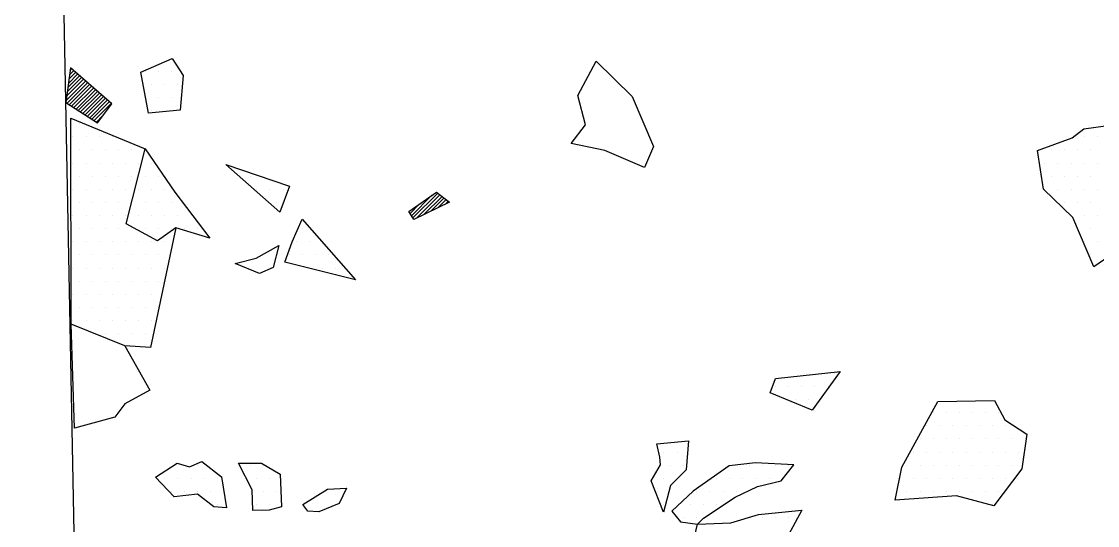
# Model space of a CAD drawing. Header units: metres. Extents: x -9.02 to -4.95, y -14.64 to -9.41.
# Drawn here: x -9.024 to -8, y -12.37 to -11.89 of the extents above; entities that cross this region are included whole.
import ezdxf

# ---------------------------------------------------------------- set-up
doc = ezdxf.new("R2010")
doc.units = ezdxf.units.M
doc.header["$LTSCALE"] = 25
doc.header["$MEASUREMENT"] = 0
doc.linetypes.add('STRICHPUNKTX2', pattern=[2, 1, -0.5, 0, -0.5])
doc.layers.get('0').update_dxf_attribs({"linetype": 'CONTINUOUS'})
for name, color, linetype in [('GRABUNGSGRENZE', 3, 'STRICHPUNKTX2'), ('KNOCHEN', 2, 'CONTINUOUS'), ('KNOCHENSCHRAFF', 2, 'CONTINUOUS'), ('STEINE', 4, 'CONTINUOUS'), ('STEINESCHRAFF', 4, 'CONTINUOUS')]:
    doc.layers.add(name, color=color, linetype=linetype)

# ---------------------------------------------------------------- blocks, each defined once
blk = doc.blocks.new('*X2')
at = {"color": 0}
for p, q in [((-897.88, -1194.51), (-897.25, -1193.88)), ((-897.83, -1194.1), (-897.43, -1193.71)), ((-897.77, -1193.7), (-897.62, -1193.55)), ((-898.14, -1196.54), (-896.3, -1194.7)), ((-898.09, -1196.14), (-896.49, -1194.53)), ((-898.07, -1196.82), (-896.11, -1194.86)), ((-898.04, -1195.73), (-896.68, -1194.37)), ((-897.98, -1195.32), (-896.87, -1194.21)), ((-897.93, -1194.92), (-897.06, -1194.04)), ((-897.85, -1196.96), (-895.92, -1195.03)), ((-897.63, -1197.09), (-895.73, -1195.19)), ((-897.42, -1197.23), (-895.54, -1195.36)), ((-897.2, -1197.37), (-895.35, -1195.52)), ((-896.98, -1197.5), (-895.16, -1195.69)), ((-896.77, -1197.64), (-894.98, -1195.85)), ((-896.55, -1197.78), (-894.79, -1196.01)), ((-896.33, -1197.92), (-894.6, -1196.18)), ((-896.12, -1198.05), (-894.41, -1196.34)), ((-895.9, -1198.19), (-894.22, -1196.51)), ((-895.69, -1198.33), (-894.03, -1196.67)), ((-895.47, -1198.46), (-893.84, -1196.84)), ((-895.25, -1198.6), (-894.68, -1198.02)), ((-865.27, -1207.51), (-863.33, -1205.57)), ((-865.14, -1207.73), (-862.76, -1205.36)), ((-864.8, -1207.75), (-862.57, -1205.51)), ((-864.11, -1207.41), (-862.37, -1205.67)), ((-863.42, -1207.07), (-862.17, -1205.82)), ((-862.73, -1206.74), (-861.97, -1205.98)), ((-862.04, -1206.4), (-861.77, -1206.13)), ((-865.41, -1207.29), (-864.53, -1206.42))]:
    blk.add_line(p, q, dxfattribs=at)
blk = doc.blocks.new('*X8')
at = {"color": 0}
for p, q in [((-890.625, -1193.75), (-890.625, -1193.75)), ((-889.375, -1193.75), (-889.375, -1193.75)), ((-888.125, -1193.75), (-888.125, -1193.75)), ((-890, -1195), (-890, -1195)), ((-888.75, -1195), (-888.75, -1195)), ((-887.5, -1195), (-887.5, -1195)), ((-889.375, -1196.25), (-889.375, -1196.25)), ((-888.125, -1196.25), (-888.125, -1196.25)), ((-890, -1197.5), (-890, -1197.5)), ((-888.75, -1197.5), (-888.75, -1197.5)), ((-896.875, -1198.75), (-896.875, -1198.75)), ((-897.5, -1200), (-897.5, -1200)), ((-896.25, -1200), (-896.25, -1200)), ((-895, -1200), (-895, -1200)), ((-893.75, -1200), (-893.75, -1200)), ((-801.25, -1200), (-801.25, -1200)), ((-800, -1200), (-800, -1200)), ((-896.875, -1201.25), (-896.875, -1201.25)), ((-895.625, -1201.25), (-895.625, -1201.25)), ((-894.375, -1201.25), (-894.375, -1201.25)), ((-893.125, -1201.25), (-893.125, -1201.25)), ((-891.875, -1201.25), (-891.875, -1201.25)), ((-890.625, -1201.25), (-890.625, -1201.25)), ((-804.375, -1201.25), (-804.375, -1201.25)), ((-803.125, -1201.25), (-803.125, -1201.25)), ((-801.875, -1201.25), (-801.875, -1201.25)), ((-800.625, -1201.25), (-800.625, -1201.25)), ((-897.5, -1202.5), (-897.5, -1202.5)), ((-896.25, -1202.5), (-896.25, -1202.5)), ((-895, -1202.5), (-895, -1202.5)), ((-893.75, -1202.5), (-893.75, -1202.5)), ((-892.5, -1202.5), (-892.5, -1202.5)), ((-891.25, -1202.5), (-891.25, -1202.5)), ((-890, -1202.5), (-890, -1202.5)), ((-805, -1202.5), (-805, -1202.5)), ((-803.75, -1202.5), (-803.75, -1202.5)), ((-802.5, -1202.5), (-802.5, -1202.5)), ((-801.25, -1202.5), (-801.25, -1202.5)), ((-800, -1202.5), (-800, -1202.5)), ((-896.875, -1203.75), (-896.875, -1203.75)), ((-895.625, -1203.75), (-895.625, -1203.75)), ((-894.375, -1203.75), (-894.375, -1203.75)), ((-893.125, -1203.75), (-893.125, -1203.75)), ((-891.875, -1203.75), (-891.875, -1203.75)), ((-890.625, -1203.75), (-890.625, -1203.75)), ((-889.375, -1203.75), (-889.375, -1203.75)), ((-880.625, -1203.75), (-880.625, -1203.75)), ((-804.375, -1203.75), (-804.375, -1203.75)), ((-803.125, -1203.75), (-803.125, -1203.75)), ((-801.875, -1203.75), (-801.875, -1203.75)), ((-800.625, -1203.75), (-800.625, -1203.75)), ((-897.5, -1205), (-897.5, -1205)), ((-896.25, -1205), (-896.25, -1205)), ((-895, -1205), (-895, -1205)), ((-893.75, -1205), (-893.75, -1205)), ((-892.5, -1205), (-892.5, -1205)), ((-891.25, -1205), (-891.25, -1205)), ((-890, -1205), (-890, -1205)), ((-888.75, -1205), (-888.75, -1205)), ((-880, -1205), (-880, -1205)), ((-878.75, -1205), (-878.75, -1205)), ((-877.5, -1205), (-877.5, -1205)), ((-805, -1205), (-805, -1205)), ((-803.75, -1205), (-803.75, -1205)), ((-802.5, -1205), (-802.5, -1205)), ((-801.25, -1205), (-801.25, -1205)), ((-800, -1205), (-800, -1205)), ((-896.875, -1206.25), (-896.875, -1206.25)), ((-895.625, -1206.25), (-895.625, -1206.25)), ((-894.375, -1206.25), (-894.375, -1206.25)), ((-893.125, -1206.25), (-893.125, -1206.25)), ((-891.875, -1206.25), (-891.875, -1206.25)), ((-890.625, -1206.25), (-890.625, -1206.25)), ((-889.375, -1206.25), (-889.375, -1206.25)), ((-888.125, -1206.25), (-888.125, -1206.25)), ((-878.125, -1206.25), (-878.125, -1206.25)), ((-803.125, -1206.25), (-803.125, -1206.25)), ((-801.875, -1206.25), (-801.875, -1206.25)), ((-800.625, -1206.25), (-800.625, -1206.25)), ((-897.5, -1207.5), (-897.5, -1207.5)), ((-896.25, -1207.5), (-896.25, -1207.5)), ((-895, -1207.5), (-895, -1207.5)), ((-893.75, -1207.5), (-893.75, -1207.5)), ((-892.5, -1207.5), (-892.5, -1207.5)), ((-891.25, -1207.5), (-891.25, -1207.5)), ((-890, -1207.5), (-890, -1207.5)), ((-888.75, -1207.5), (-888.75, -1207.5)), ((-887.5, -1207.5), (-887.5, -1207.5)), ((-886.25, -1207.5), (-886.25, -1207.5)), ((-802.5, -1207.5), (-802.5, -1207.5)), ((-801.25, -1207.5), (-801.25, -1207.5)), ((-800, -1207.5), (-800, -1207.5)), ((-896.875, -1208.75), (-896.875, -1208.75)), ((-895.625, -1208.75), (-895.625, -1208.75)), ((-894.375, -1208.75), (-894.375, -1208.75)), ((-893.125, -1208.75), (-893.125, -1208.75)), ((-891.875, -1208.75), (-891.875, -1208.75)), ((-890.625, -1208.75), (-890.625, -1208.75)), ((-889.375, -1208.75), (-889.375, -1208.75)), ((-888.125, -1208.75), (-888.125, -1208.75)), ((-886.875, -1208.75), (-886.875, -1208.75)), ((-885.625, -1208.75), (-885.625, -1208.75)), ((-875.625, -1208.75), (-875.625, -1208.75)), ((-801.875, -1208.75), (-801.875, -1208.75)), ((-800.625, -1208.75), (-800.625, -1208.75)), ((-897.5, -1210), (-897.5, -1210)), ((-896.25, -1210), (-896.25, -1210)), ((-895, -1210), (-895, -1210)), ((-893.75, -1210), (-893.75, -1210)), ((-892.5, -1210), (-892.5, -1210)), ((-891.25, -1210), (-891.25, -1210)), ((-890, -1210), (-890, -1210)), ((-888.75, -1210), (-888.75, -1210)), ((-876.25, -1210), (-876.25, -1210)), ((-875, -1210), (-875, -1210)), ((-801.25, -1210), (-801.25, -1210)), ((-800, -1210), (-800, -1210)), ((-896.875, -1211.25), (-896.875, -1211.25)), ((-895.625, -1211.25), (-895.625, -1211.25)), ((-894.375, -1211.25), (-894.375, -1211.25)), ((-893.125, -1211.25), (-893.125, -1211.25)), ((-891.875, -1211.25), (-891.875, -1211.25)), ((-890.625, -1211.25), (-890.625, -1211.25)), ((-889.375, -1211.25), (-889.375, -1211.25)), ((-876.875, -1211.25), (-876.875, -1211.25)), ((-875.625, -1211.25), (-875.625, -1211.25)), ((-874.375, -1211.25), (-874.375, -1211.25)), ((-873.125, -1211.25), (-873.125, -1211.25)), ((-800.625, -1211.25), (-800.625, -1211.25)), ((-897.5, -1212.5), (-897.5, -1212.5)), ((-896.25, -1212.5), (-896.25, -1212.5)), ((-895, -1212.5), (-895, -1212.5)), ((-893.75, -1212.5), (-893.75, -1212.5)), ((-892.5, -1212.5), (-892.5, -1212.5)), ((-891.25, -1212.5), (-891.25, -1212.5)), ((-890, -1212.5), (-890, -1212.5)), ((-888.75, -1212.5), (-888.75, -1212.5)), ((-875, -1212.5), (-875, -1212.5)), ((-873.75, -1212.5), (-873.75, -1212.5)), ((-872.5, -1212.5), (-872.5, -1212.5)), ((-896.875, -1213.75), (-896.875, -1213.75)), ((-895.625, -1213.75), (-895.625, -1213.75)), ((-894.375, -1213.75), (-894.375, -1213.75)), ((-893.125, -1213.75), (-893.125, -1213.75)), ((-891.875, -1213.75), (-891.875, -1213.75)), ((-890.625, -1213.75), (-890.625, -1213.75)), ((-889.375, -1213.75), (-889.375, -1213.75)), ((-897.5, -1215), (-897.5, -1215)), ((-896.25, -1215), (-896.25, -1215)), ((-895, -1215), (-895, -1215)), ((-893.75, -1215), (-893.75, -1215)), ((-892.5, -1215), (-892.5, -1215)), ((-891.25, -1215), (-891.25, -1215)), ((-890, -1215), (-890, -1215)), ((-896.875, -1216.25), (-896.875, -1216.25)), ((-895.625, -1216.25), (-895.625, -1216.25)), ((-894.375, -1216.25), (-894.375, -1216.25)), ((-893.125, -1216.25), (-893.125, -1216.25)), ((-891.875, -1216.25), (-891.875, -1216.25)), ((-890.625, -1216.25), (-890.625, -1216.25)), ((-889.375, -1216.25), (-889.375, -1216.25)), ((-897.5, -1217.5), (-897.5, -1217.5)), ((-896.25, -1217.5), (-896.25, -1217.5)), ((-895, -1217.5), (-895, -1217.5)), ((-893.75, -1217.5), (-893.75, -1217.5)), ((-892.5, -1217.5), (-892.5, -1217.5)), ((-891.25, -1217.5), (-891.25, -1217.5)), ((-890, -1217.5), (-890, -1217.5)), ((-894.375, -1218.75), (-894.375, -1218.75)), ((-893.125, -1218.75), (-893.125, -1218.75)), ((-891.875, -1218.75), (-891.875, -1218.75)), ((-890.625, -1218.75), (-890.625, -1218.75))]:
    blk.add_line(p, q, dxfattribs=at)
blk = doc.blocks.new('*X10')
at = {"color": 0}
for p, q in [((-825, -1222.5), (-825, -1222.5)), ((-830.625, -1223.75), (-830.625, -1223.75)), ((-829.375, -1223.75), (-829.375, -1223.75)), ((-828.125, -1223.75), (-828.125, -1223.75)), ((-826.875, -1223.75), (-826.875, -1223.75)), ((-825.625, -1223.75), (-825.625, -1223.75)), ((-828.75, -1225), (-828.75, -1225)), ((-827.5, -1225), (-827.5, -1225)), ((-815.625, -1226.25), (-815.625, -1226.25)), ((-814.375, -1226.25), (-814.375, -1226.25)), ((-813.125, -1226.25), (-813.125, -1226.25)), ((-811.875, -1226.25), (-811.875, -1226.25)), ((-810.625, -1226.25), (-810.625, -1226.25)), ((-809.375, -1226.25), (-809.375, -1226.25)), ((-816.25, -1227.5), (-816.25, -1227.5)), ((-815, -1227.5), (-815, -1227.5)), ((-813.75, -1227.5), (-813.75, -1227.5)), ((-812.5, -1227.5), (-812.5, -1227.5)), ((-811.25, -1227.5), (-811.25, -1227.5)), ((-810, -1227.5), (-810, -1227.5)), ((-808.75, -1227.5), (-808.75, -1227.5)), ((-816.875, -1228.75), (-816.875, -1228.75)), ((-815.625, -1228.75), (-815.625, -1228.75)), ((-814.375, -1228.75), (-814.375, -1228.75)), ((-813.125, -1228.75), (-813.125, -1228.75)), ((-811.875, -1228.75), (-811.875, -1228.75)), ((-810.625, -1228.75), (-810.625, -1228.75)), ((-809.375, -1228.75), (-809.375, -1228.75)), ((-808.125, -1228.75), (-808.125, -1228.75)), ((-806.875, -1228.75), (-806.875, -1228.75)), ((-841.25, -1230), (-841.25, -1230)), ((-840, -1230), (-840, -1230)), ((-817.5, -1230), (-817.5, -1230)), ((-816.25, -1230), (-816.25, -1230)), ((-815, -1230), (-815, -1230)), ((-813.75, -1230), (-813.75, -1230)), ((-812.5, -1230), (-812.5, -1230)), ((-811.25, -1230), (-811.25, -1230)), ((-810, -1230), (-810, -1230)), ((-808.75, -1230), (-808.75, -1230)), ((-807.5, -1230), (-807.5, -1230)), ((-885.625, -1231.25), (-885.625, -1231.25)), ((-880.625, -1231.25), (-880.625, -1231.25)), ((-879.375, -1231.25), (-879.375, -1231.25)), ((-840.625, -1231.25), (-840.625, -1231.25)), ((-839.375, -1231.25), (-839.375, -1231.25)), ((-834.375, -1231.25), (-834.375, -1231.25)), ((-833.125, -1231.25), (-833.125, -1231.25)), ((-831.875, -1231.25), (-831.875, -1231.25)), ((-830.625, -1231.25), (-830.625, -1231.25)), ((-829.375, -1231.25), (-829.375, -1231.25)), ((-818.125, -1231.25), (-818.125, -1231.25)), ((-816.875, -1231.25), (-816.875, -1231.25)), ((-815.625, -1231.25), (-815.625, -1231.25)), ((-814.375, -1231.25), (-814.375, -1231.25)), ((-813.125, -1231.25), (-813.125, -1231.25)), ((-811.875, -1231.25), (-811.875, -1231.25)), ((-810.625, -1231.25), (-810.625, -1231.25)), ((-809.375, -1231.25), (-809.375, -1231.25)), ((-808.125, -1231.25), (-808.125, -1231.25)), ((-888.75, -1232.5), (-888.75, -1232.5)), ((-887.5, -1232.5), (-887.5, -1232.5)), ((-886.25, -1232.5), (-886.25, -1232.5)), ((-885, -1232.5), (-885, -1232.5)), ((-883.75, -1232.5), (-883.75, -1232.5)), ((-880, -1232.5), (-880, -1232.5)), ((-878.75, -1232.5), (-878.75, -1232.5)), ((-841.25, -1232.5), (-841.25, -1232.5)), ((-840, -1232.5), (-840, -1232.5)), ((-836.25, -1232.5), (-836.25, -1232.5)), ((-835, -1232.5), (-835, -1232.5)), ((-833.75, -1232.5), (-833.75, -1232.5)), ((-832.5, -1232.5), (-832.5, -1232.5)), ((-831.25, -1232.5), (-831.25, -1232.5)), ((-830, -1232.5), (-830, -1232.5)), ((-818.75, -1232.5), (-818.75, -1232.5)), ((-817.5, -1232.5), (-817.5, -1232.5)), ((-816.25, -1232.5), (-816.25, -1232.5)), ((-815, -1232.5), (-815, -1232.5)), ((-813.75, -1232.5), (-813.75, -1232.5)), ((-812.5, -1232.5), (-812.5, -1232.5)), ((-811.25, -1232.5), (-811.25, -1232.5)), ((-810, -1232.5), (-810, -1232.5)), ((-808.75, -1232.5), (-808.75, -1232.5)), ((-888.125, -1233.75), (-888.125, -1233.75)), ((-886.875, -1233.75), (-886.875, -1233.75)), ((-885.625, -1233.75), (-885.625, -1233.75)), ((-884.375, -1233.75), (-884.375, -1233.75)), ((-879.375, -1233.75), (-879.375, -1233.75)), ((-878.125, -1233.75), (-878.125, -1233.75)), ((-841.875, -1233.75), (-841.875, -1233.75)), ((-838.125, -1233.75), (-838.125, -1233.75)), ((-836.875, -1233.75), (-836.875, -1233.75)), ((-835.625, -1233.75), (-835.625, -1233.75)), ((-834.375, -1233.75), (-834.375, -1233.75)), ((-818.125, -1233.75), (-818.125, -1233.75)), ((-816.875, -1233.75), (-816.875, -1233.75)), ((-815.625, -1233.75), (-815.625, -1233.75)), ((-814.375, -1233.75), (-814.375, -1233.75)), ((-813.125, -1233.75), (-813.125, -1233.75)), ((-811.875, -1233.75), (-811.875, -1233.75)), ((-810.625, -1233.75), (-810.625, -1233.75)), ((-809.375, -1233.75), (-809.375, -1233.75)), ((-883.75, -1235), (-883.75, -1235)), ((-880, -1235), (-880, -1235)), ((-878.75, -1235), (-878.75, -1235)), ((-841.25, -1235), (-841.25, -1235)), ((-838.75, -1235), (-838.75, -1235)), ((-837.5, -1235), (-837.5, -1235)), ((-836.25, -1235), (-836.25, -1235)), ((-810, -1235), (-810, -1235)), ((-839.375, -1236.25), (-839.375, -1236.25)), ((-838.125, -1236.25), (-838.125, -1236.25)), ((-833.125, -1236.25), (-833.125, -1236.25)), ((-831.875, -1236.25), (-831.875, -1236.25)), ((-830.625, -1236.25), (-830.625, -1236.25)), ((-829.375, -1236.25), (-829.375, -1236.25))]:
    blk.add_line(p, q, dxfattribs=at)

msp = doc.modelspace()

# ---------------------------------------------------------------- linework, layer by layer
at = {"layer": 'GRABUNGSGRENZE', "flags": 128}
msp.add_lwpolyline([(-9.0239, -13.3627), (-8.9663, -12.752), (-9.0006, -11.0048), (-8.9113, -9.4129), (-8.2614, -9.6701), (-7.2127, -10.235), (-7.0434, -10.3666), (-6.8562, -10.4717), (-6.0662, -10.8677)], dxfattribs=at)
at = {"layer": 'KNOCHEN'}
for points in [[(-8.9817, -11.9675), (-8.9516, -11.9866), (-8.938, -11.9687), (-8.9774, -11.9345), (-8.9817, -11.9675)], [(-8.6505, -12.0787), (-8.6552, -12.0711), (-8.6289, -12.0526), (-8.6166, -12.0622), (-8.6505, -12.0787)]]:
    msp.add_lwpolyline(points, dxfattribs=at)
at = {"layer": 'STEINE'}
for points in [[(-8.9029, -11.9776), (-8.9103, -11.9385), (-8.8804, -11.9256), (-8.8701, -11.9417), (-8.8729, -11.9748), (-8.9029, -11.9776)], [(-8.5007, -12.0064), (-8.4871, -11.9885), (-8.4945, -11.9606), (-8.477, -11.9279), (-8.4426, -11.9617), (-8.4224, -12.0093), (-8.4309, -12.0292), (-8.4686, -12.0132), (-8.5007, -12.0064)], [(-8.0033, -12.1238), (-8.0235, -12.0767), (-8.0512, -12.05), (-8.0571, -12.013), (-8.0241, -12.001), (-8.013, -11.9923), (-7.9922, -11.9896), (-7.9562, -11.9786), (-7.958, -12.0066), (-7.979, -12.0535), (-7.9796, -12.0997), (-7.9841, -12.1104), (-8.0033, -12.1238)], [(-8.8771, -12.0866), (-8.9011, -12.2006), (-8.9255, -12.1988), (-8.9765, -12.1784), (-8.977, -11.9822), (-8.9062, -12.0116)], [(-8.8771, -12.0866), (-8.8943, -12.0989), (-8.9244, -12.0829), (-8.9062, -12.0116), (-8.8779, -12.0526), (-8.8445, -12.0965), (-8.8771, -12.0866)], [(-8.7781, -12.0716), (-8.8293, -12.0263), (-8.7687, -12.0471), (-8.7781, -12.0716)], [(-8.7732, -12.1193), (-8.7662, -12.1), (-8.7567, -12.0785), (-8.706, -12.1361), (-8.7732, -12.1193)], [(-8.8204, -12.1207), (-8.8006, -12.1155), (-8.7789, -12.1036), (-8.7843, -12.1245), (-8.7975, -12.1302), (-8.8204, -12.1207)], [(-8.9255, -12.1988), (-8.9018, -12.2413), (-8.9255, -12.2542), (-8.9351, -12.267), (-8.9736, -12.2774), (-8.9765, -12.1784)], [(-8.2715, -12.2601), (-8.3113, -12.2437), (-8.3063, -12.2299), (-8.2449, -12.2233), (-8.2715, -12.2601)], [(-8.1926, -12.3459), (-8.1862, -12.3143), (-8.1517, -12.252), (-8.0978, -12.2511), (-8.088, -12.2693), (-8.0671, -12.2829), (-8.0719, -12.3159), (-8.0986, -12.3512), (-8.1342, -12.3418), (-8.1926, -12.3459)], [(-8.4165, -12.305), (-8.4191, -12.2923), (-8.3892, -12.2895), (-8.3915, -12.317), (-8.4061, -12.3318), (-8.413, -12.3573), (-8.4245, -12.3274), (-8.4159, -12.3121), (-8.4165, -12.305)], [(-8.8287, -12.353), (-8.8409, -12.3521), (-8.8563, -12.34), (-8.8786, -12.3427), (-8.8965, -12.3241), (-8.8758, -12.3107), (-8.8641, -12.3142), (-8.8524, -12.309), (-8.8335, -12.3236), (-8.8287, -12.353)], [(-8.8038, -12.3558), (-8.8045, -12.336), (-8.8174, -12.3107), (-8.7955, -12.3106), (-8.7777, -12.3211), (-8.7764, -12.3521), (-8.7881, -12.3552), (-8.8038, -12.3558)], [(-8.3749, -12.3631), (-8.3446, -12.343), (-8.3233, -12.3327), (-8.301, -12.3274), (-8.2889, -12.3121), (-8.3255, -12.3103), (-8.3504, -12.3131), (-8.3847, -12.3372), (-8.4049, -12.3562), (-8.3967, -12.3663), (-8.3804, -12.3687), (-8.3749, -12.3631)], [(-8.7561, -12.3499), (-8.7328, -12.3355), (-8.7145, -12.3343), (-8.7215, -12.3491), (-8.7408, -12.3569), (-8.7515, -12.3564), (-8.7561, -12.3499)], [(-8.3903, -12.4104), (-8.3804, -12.3687), (-8.3489, -12.3674), (-8.3226, -12.3596), (-8.2814, -12.3552), (-8.3045, -12.3981), (-8.3374, -12.41), (-8.3749, -12.419)]]:
    msp.add_lwpolyline(points, dxfattribs=at)

# ---------------------------------------------------------------- block references
at = {"layer": 'KNOCHENSCHRAFF', "xscale": 0.01, "yscale": 0.01, "zscale": 0.01}
msp.add_blockref('*X2', (0, 0), dxfattribs=at)
at = {"layer": 'STEINESCHRAFF', "xscale": 0.01, "yscale": 0.01, "zscale": 0.01}
for name in ['*X8', '*X10']:
    msp.add_blockref(name, (0, 0), dxfattribs=at)

doc.saveas('drawing.dxf')
